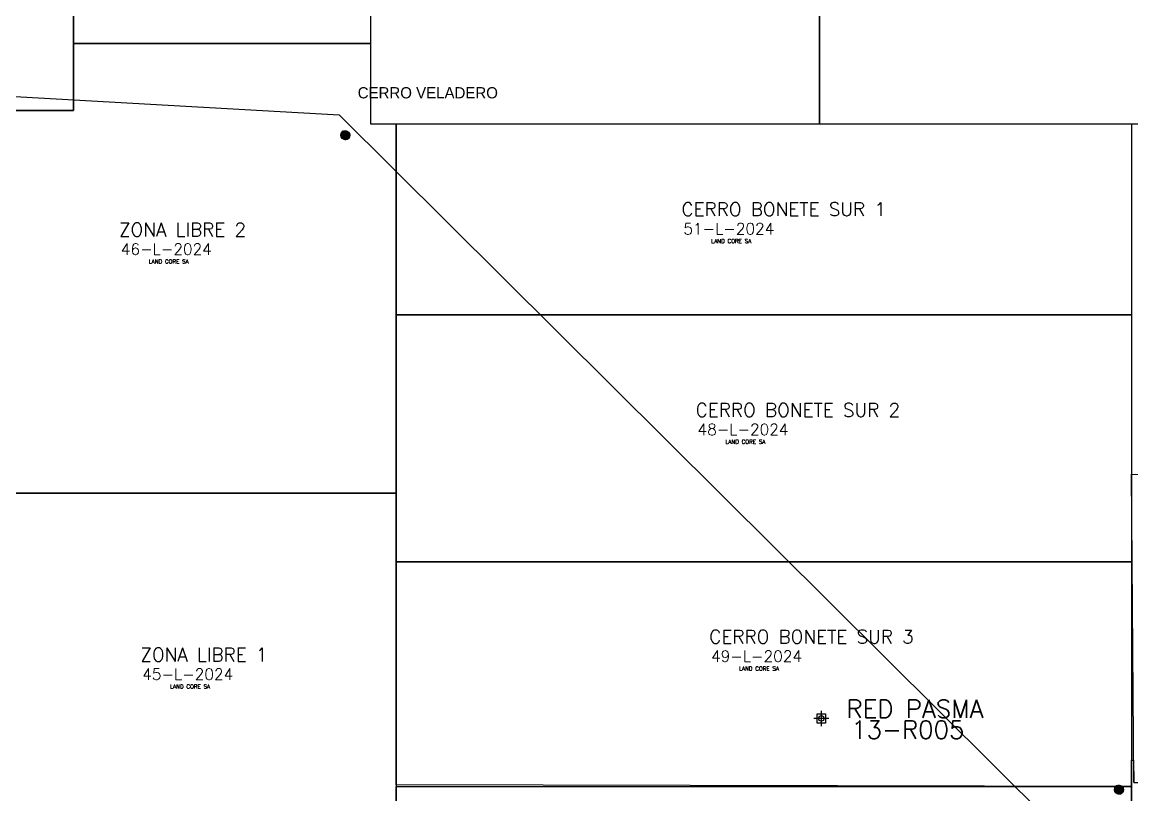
# Model space of a CAD drawing. Header units: metres. Extents: x -4406421 to 6012633, y 6449185 to 13337258.
# Drawn here: x 2495040 to 2519743, y 6880752 to 6897946 of the extents above; entities that cross this region are included whole.
import ezdxf

# ---------------------------------------------------------------- set-up
doc = ezdxf.new("R2010")
doc.units = ezdxf.units.M
doc.header["$LTSCALE"] = 20
doc.header["$MEASUREMENT"] = 0
for name, color, linetype in [('CATEOS', 7, 'CONTINUOUS'), ('MANIFEST', 1, 'CONTINUOUS'), ('MINAPASMA', 40, 'CONTINUOUS'), ('P.A.S.M.A puntos', 241, 'CONTINUOUS'), ('ZONAS', 5, 'CONTINUOUS')]:
    doc.layers.add(name, color=color, linetype=linetype)
doc.layers.add('TITULARES', color=7, linetype='CONTINUOUS', true_color=0x04fbc6)
doc.styles.add('ROMANS', font='romans.shx', dxfattribs={"oblique": 1.17516e-08, "height": 3})
pattern_1 = [(45, (0, 0), (-0.0883883476483, 0.0883883476483), [])]

msp = doc.modelspace()

# ---------------------------------------------------------------- hatches: boundary and pattern name
at = {"layer": 'ZONAS', "ltscale": 100}
h = msp.add_hatch(dxfattribs=at)
h.set_pattern_fill('ANSI31', color=256, style=0)
h.set_pattern_definition(pattern_1)
h.paths.add_polyline_path([(2502133, 6895431, 1), (2502333, 6895431, 1)])
h = msp.add_hatch(dxfattribs=at)
h.set_pattern_fill('ANSI31', color=256, style=0)
h.set_pattern_definition(pattern_1)
h.paths.add_polyline_path([(2519355, 6880864, 1), (2519555, 6880864, 1)])

# ---------------------------------------------------------------- linework, layer by layer
at = {"layer": 'CATEOS', "ltscale": 100}
for points in [[(2496188, 6904052), (2499214, 6904052), (2499801, 6903964), (2499801, 6906120), (2502793, 6906120), (2502793, 6897468), (2496186, 6897468)], [(2502793, 6905686), (2502793, 6895686), (2512793, 6895686), (2512793, 6905686)], [(2512793, 6905686), (2512793, 6895686), (2522793, 6895686), (2522793, 6905686)], [(2496185, 6895982), (2496186, 6897468), (2502793, 6897468), (2502793, 6895686), (2503366, 6895686), (2503366, 6887468), (2494881, 6887468), (2494880, 6895685), (2494853, 6895685), (2494853, 6895982)], [(2503366, 6895685), (2519737, 6895685), (2519737, 6891436), (2503366, 6891436)], [(2503366, 6891436), (2519737, 6891436), (2519737, 6885936), (2503366, 6885936)], [(2519737, 6881522), (2519781, 6881522), (2519785, 6881025), (2526160, 6880991), (2526160, 6881037), (2529910, 6880959), (2529910, 6880792), (2533330, 6880792), (2533330, 6874365), (2519737, 6874365)]]:
    msp.add_lwpolyline(points, close=True, dxfattribs=at)
at = {"layer": 'CATEOS', "color": 0, "ltscale": 100}
for points in [[(2490518, 6904918), (2493412, 6904918), (2496188, 6904504), (2496185, 6895982), (2487208, 6895982), (2487208, 6897010), (2484355, 6897010), (2484355, 6897870), (2482567, 6897870), (2482566, 6899516), (2489760, 6899516)], [(2494881, 6877468), (2494881, 6887468), (2503366, 6887468), (2503366, 6877468)], [(2519737, 6880936), (2503366, 6880973), (2503366, 6885936), (2519737, 6885936)], [(2519737, 6877468), (2503366, 6877468), (2503366, 6880936), (2519737, 6880936)]]:
    msp.add_lwpolyline(points, close=True, dxfattribs=at)
at = {"layer": 'MANIFEST', "color": 1, "ltscale": 100}
msp.add_lwpolyline([(2519733, 6887886), (2521976, 6887873), (2521976, 6886954), (2526172, 6886954), (2526160, 6880991), (2519785, 6881025)], close=True, dxfattribs=at)
at = {"layer": 'P.A.S.M.A puntos', "ltscale": 100}
for p, q in [((2512831, 6882619), (2512831, 6882282)), ((2512831, 6882619), (2512831, 6882282)), ((2512999, 6882451), (2512662, 6882451)), ((2512999, 6882451), (2512662, 6882451))]:
    msp.add_line(p, q, dxfattribs=at)
msp.add_lwpolyline([(2512738, 6882557), (2512923, 6882557), (2512923, 6882345), (2512738, 6882345)], close=True, dxfattribs=at)
msp.add_lwpolyline([(2512738, 6882557), (2512923, 6882557), (2512923, 6882345), (2512738, 6882345)], close=True, dxfattribs=at)
msp.add_circle((2512831, 6882451), 60, dxfattribs=at)
msp.add_circle((2512831, 6882451), 60, dxfattribs=at)
at = {"layer": 'ZONAS', "ltscale": 100}
msp.add_lwpolyline([(2471768, 6897600), (2502096, 6895884), (2528819, 6869331), (2545210, 6831392), (2536610, 6782592)], dxfattribs=at)
for centre in [(2502233, 6895431), (2519455, 6880864)]:
    msp.add_circle(centre, 100, dxfattribs=at)

# ---------------------------------------------------------------- texts
at = {"layer": 'CATEOS', "linetype": 'Continuous', "style": 'ROMANS', "oblique": 0}
for s, height, p in [('CERRO BONETE SUR 1', 300, (2509718, 6893634)), ('ZONA LIBRE 2', 300, (2497196, 6893179)), ('51-L-2024', 250, (2509759, 6893224)), ('46-L-2024', 250, (2497237, 6892769)), ('CERRO BONETE SUR 2', 300, (2510034, 6889166)), ('48-L-2024', 250, (2510075, 6888757)), ('CERRO BONETE SUR 3', 300, (2510336, 6884119)), ('ZONA LIBRE 1', 300, (2497672, 6883720)), ('49-L-2024', 250, (2510377, 6883710)), ('45-L-2024', 250, (2497713, 6883310))]:
    msp.add_text(s, height=height, dxfattribs=at).set_placement(p)
at = {"layer": 'MINAPASMA', "color": 2}
msp.add_text('CERRO VELADERO', height=250, dxfattribs=at).set_placement((2502510, 6896250))
at = {"layer": 'P.A.S.M.A puntos', "linetype": 'Continuous', "style": 'ROMANS', "oblique": 0}
for s, p in [('RED PASMA', (2513392, 6882464)), ('RED PASMA', (2513392, 6882464)), ('13-R005', (2513496, 6882000))]:
    msp.add_text(s, height=400, dxfattribs=at).set_placement(p)
at = {"layer": 'TITULARES', "color": 5, "linetype": 'Continuous', "style": 'ROMANS'}
for p in [(2510380, 6893030), (2497857, 6892575), (2510695, 6888563), (2510998, 6883516), (2498334, 6883116)]:
    msp.add_text('LAND CORE SA', height=90, dxfattribs=at).set_placement(p)

doc.saveas('drawing.dxf')
